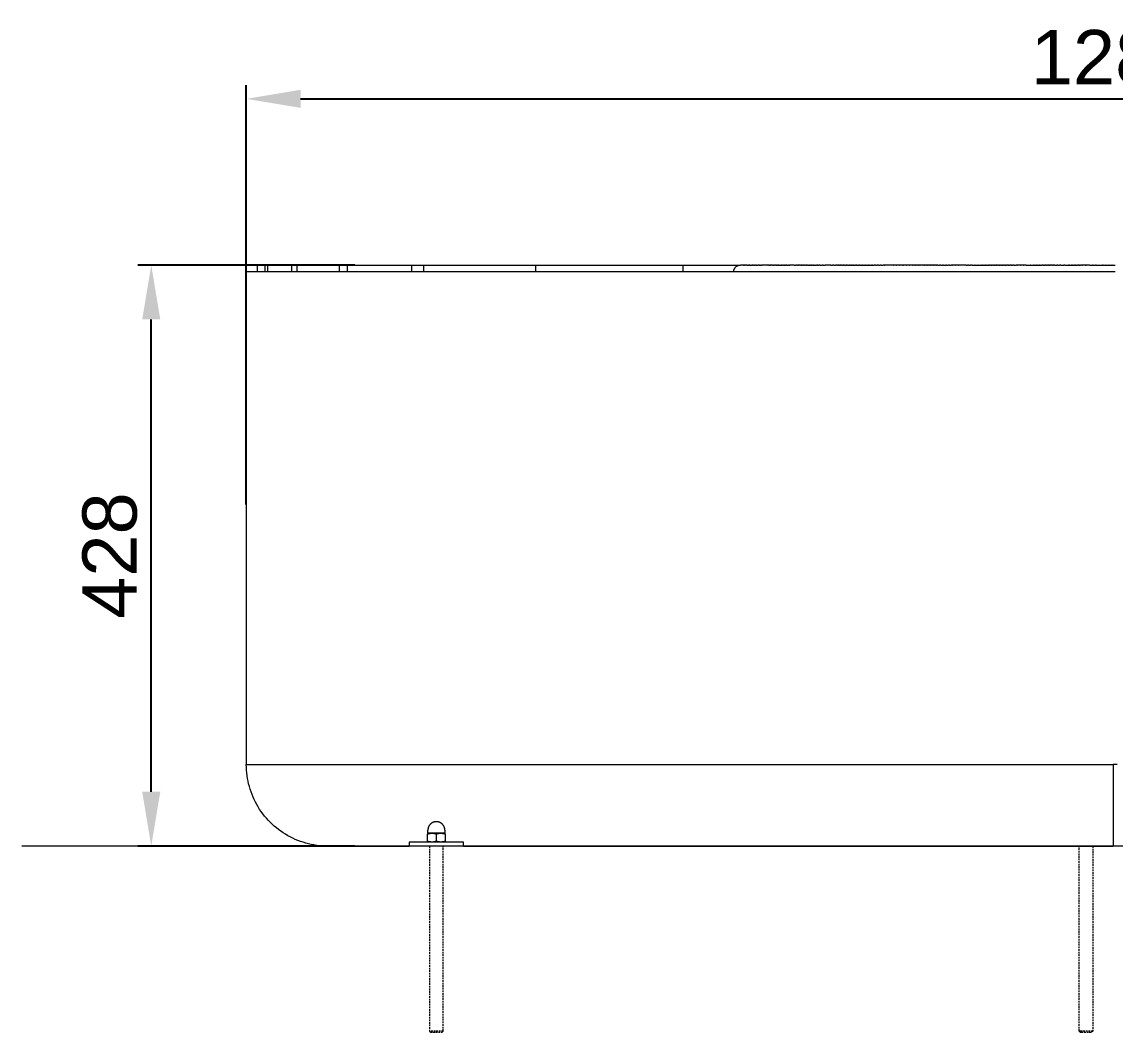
# Model space of a CAD drawing. Header units: millimetres. Extents: x 197 to 5040, y -433 to 2409.
# Drawn here: x 197 to 1003, y 1665 to 2409 of the extents above; entities that cross this region are included whole.
import ezdxf

# ---------------------------------------------------------------- set-up
doc = ezdxf.new("R2010")
doc.units = ezdxf.units.MM
doc.linetypes.add('HIDDEN', pattern=[1.905, 1.27, -0.635])
for name, color, linetype, lineweight in [('ZANO_R', 7, 'Continuous', 0), ('ZANO_R_przerywana', 7, 'HIDDEN', 0), ('ZANO_W', 1, 'Continuous', 0)]:
    doc.layers.add(name, color=color, linetype=linetype, lineweight=lineweight)
doc.styles.get("Standard").update_dxf_attribs({"font": 'ARIALUNI.TTF'})
doc.dimstyles.new('pl i ang', dxfattribs={"dimtxt": 50, "dimasz": 50, "dimexe": 1.25, "dimexo": 0.625, "dimgap": 10, "dimtad": 1, "dimtoh": 1, "dimtxsty": 'Standard', "dimcen": 2.5, "dimclrd": 1, "dimclre": 1, "dimclrt": 1, "dimadec": 0, "dimazin": 0, "dimtfac": 1, "dimtmove": 0, "dimatfit": 3, "dimfxl": 1, "dimarcsym": 1})

# ---------------------------------------------------------------- blocks, each defined once
blk = doc.blocks.new('*D364')
at = {"layer": 'ZANO_W', "color": 1, "lineweight": -2}
for p, q in [((362.83, 2053.45), (362.83, 2362.36)), ((1642.83, 2053.45), (1642.83, 2362.36)), ((402.83, 2352.36), (1602.83, 2352.36))]:
    blk.add_line(p, q, dxfattribs=at)
at = {"layer": 'ZANO_W', "color": 1}
for points in [[(402.83, 2359.03), (402.83, 2345.69), (362.83, 2352.36)], [(1602.83, 2345.69), (1602.83, 2359.03), (1642.83, 2352.36)]]:
    blk.add_solid(points, dxfattribs=at)
at = {"layer": 'ZANO_W', "color": 1, "insert": (1002.83, 2382.8), "char_height": 40, "attachment_point": 5}
blk.add_mtext('1280', dxfattribs=at)
blk = doc.blocks.new('*D365')
at = {"layer": 'ZANO_W', "color": 1, "lineweight": -2}
for p, q in [((442.83, 2229.94), (282.8, 2229.94)), ((292.8, 1841.95), (292.8, 2189.94)), ((442.83, 1801.95), (282.8, 1801.95))]:
    blk.add_line(p, q, dxfattribs=at)
at = {"layer": 'ZANO_W', "color": 1}
for points in [[(299.47, 2189.94), (286.14, 2189.94), (292.8, 2229.94)], [(286.14, 1841.95), (299.47, 1841.95), (292.8, 1801.95)]]:
    blk.add_solid(points, dxfattribs=at)
at = {"layer": 'ZANO_W', "color": 1, "insert": (262.37, 2015.95), "char_height": 40, "attachment_point": 5, "rotation": 90}
blk.add_mtext('428', dxfattribs=at)

msp = doc.modelspace()

# ---------------------------------------------------------------- linework, layer by layer
at = {"layer": 'ZANO_R'}
for p, q in [((1002.83, 2224.95), (362.83, 2224.95)), ((362.83, 2224.95), (362.83, 1861.95)), ((370.86, 2229.94), (370.86, 2225.05)), ((370.86, 2229.94), (376.71, 2229.94)), ((375.73, 2229.94), (375.89, 2229.94)), ((376.71, 2229.94), (378.48, 2229.94)), ((376.71, 2224.95), (376.71, 2229.94)), ((378.48, 2229.94), (378.48, 2224.95)), ((378.48, 2229.94), (396.42, 2229.94)), ((396.42, 2229.94), (400.07, 2229.94)), ((396.42, 2224.95), (396.42, 2229.94)), ((400.07, 2229.94), (400.07, 2225.01)), ((400.07, 2229.94), (431.41, 2229.94)), ((400.07, 2224.95), (400.07, 2225.01)), ((431.41, 2229.94), (437.24, 2229.94)), ((431.41, 2224.95), (431.41, 2229.94)), ((437.24, 2229.94), (484.78, 2229.94)), ((437.24, 2229.94), (437.24, 2225.03)), ((437.24, 2224.95), (437.24, 2225.03)), ((484.78, 2229.94), (493.37, 2229.94)), ((484.78, 2224.95), (484.78, 2229.94)), ((493.37, 2229.94), (493.37, 2225.03)), ((493.37, 2229.94), (494.36, 2229.94)), ((493.37, 2229.94), (493.37, 2225.03)), ((493.38, 2225.04), (493.37, 2224.95)), ((494.36, 2229.94), (502.35, 2229.94)), ((502.35, 2229.94), (503.16, 2229.94)), ((503.16, 2229.94), (563.16, 2229.94)), ((563.16, 2229.94), (575.9, 2229.94)), ((563.16, 2225.02), (563.16, 2225.05)), ((575.9, 2229.94), (575.9, 2225.01)), ((575.9, 2229.94), (684.54, 2229.94)), ((575.9, 2224.95), (575.91, 2225.01)), ((575.91, 2225.01), (575.91, 2225.07)), ((684.54, 2229.94), (726.75, 2229.94)), ((684.54, 2224.95), (684.54, 2229.94)), ((721.86, 2224.95), (721.87, 2225.12)), ((721.87, 2225.3), (721.89, 2225.47)), ((721.87, 2225.12), (721.87, 2225.3)), ((721.89, 2225.47), (721.91, 2225.64)), ((721.91, 2225.64), (721.94, 2225.82)), ((721.94, 2225.82), (721.97, 2225.99)), ((721.97, 2225.99), (722.01, 2226.16)), ((722.01, 2226.16), (722.06, 2226.33)), ((722.06, 2226.33), (722.11, 2226.49)), ((722.11, 2226.49), (722.16, 2226.66)), ((722.16, 2226.66), (722.23, 2226.82)), ((722.23, 2226.82), (722.3, 2226.98)), ((722.3, 2226.98), (722.37, 2227.14)), ((722.37, 2227.14), (722.45, 2227.29)), ((722.45, 2227.29), (722.53, 2227.45)), ((722.53, 2227.45), (722.62, 2227.6)), ((722.62, 2227.6), (722.72, 2227.74)), ((722.72, 2227.74), (722.82, 2227.88)), ((722.82, 2227.88), (722.92, 2228.02)), ((722.92, 2228.02), (723.03, 2228.16)), ((723.03, 2228.16), (723.15, 2228.29)), ((723.15, 2228.29), (723.27, 2228.42)), ((723.27, 2228.42), (723.39, 2228.54)), ((723.39, 2228.54), (723.52, 2228.66)), ((723.52, 2228.66), (723.65, 2228.78)), ((723.65, 2228.78), (723.78, 2228.89)), ((723.78, 2228.89), (723.92, 2228.99)), ((723.92, 2228.99), (724.07, 2229.09)), ((724.07, 2229.09), (724.21, 2229.19)), ((724.21, 2229.19), (724.36, 2229.27)), ((724.36, 2229.27), (724.52, 2229.36)), ((724.52, 2229.36), (724.67, 2229.44)), ((724.67, 2229.44), (724.83, 2229.51)), ((724.83, 2229.51), (724.99, 2229.58)), ((724.99, 2229.58), (725.15, 2229.64)), ((725.15, 2229.64), (725.32, 2229.7)), ((725.32, 2229.7), (725.48, 2229.75)), ((725.48, 2229.75), (725.65, 2229.8)), ((725.65, 2229.8), (725.82, 2229.83)), ((725.82, 2229.83), (725.99, 2229.87)), ((725.99, 2229.87), (726.17, 2229.9)), ((726.17, 2229.9), (726.34, 2229.92)), ((726.34, 2229.92), (726.51, 2229.93)), ((726.51, 2229.93), (726.69, 2229.94)), ((726.69, 2229.94), (726.86, 2229.94)), ((727.86, 2229.94), (726.86, 2229.94)), ((727.86, 2229.94), (727.92, 2229.94)), ((728.85, 2229.94), (727.92, 2229.94)), ((728.85, 2229.94), (728.99, 2229.94)), ((729.85, 2229.94), (728.99, 2229.94)), ((729.85, 2229.94), (730.05, 2229.94)), ((730.84, 2229.94), (730.05, 2229.94)), ((730.84, 2229.94), (731.11, 2229.94)), ((731.84, 2229.94), (731.11, 2229.94)), ((731.84, 2229.94), (732.44, 2229.94)), ((732.84, 2229.94), (732.44, 2229.94)), ((732.84, 2229.94), (733.24, 2229.94)), ((733.84, 2229.94), (733.24, 2229.94)), ((733.84, 2229.94), (734.43, 2229.94)), ((734.84, 2229.94), (734.43, 2229.94)), ((734.84, 2229.94), (735.37, 2229.94)), ((735.85, 2229.94), (735.37, 2229.94)), ((735.85, 2229.94), (736.44, 2229.94)), ((736.85, 2229.94), (736.44, 2229.94)), ((736.85, 2229.94), (737.5, 2229.94)), ((737.86, 2229.94), (737.5, 2229.94)), ((737.86, 2229.94), (738.57, 2229.94)), ((738.86, 2229.94), (738.57, 2229.94)), ((738.86, 2229.94), (739.64, 2229.94)), ((740.42, 2229.94), (739.64, 2229.94)), ((740.42, 2229.94), (740.71, 2229.94)), ((740.88, 2229.94), (740.71, 2229.94)), ((740.88, 2229.94), (741.78, 2229.94)), ((742.42, 2229.94), (741.78, 2229.94)), ((742.42, 2229.94), (742.85, 2229.94)), ((744.92, 2229.94), (742.85, 2229.94)), ((744.92, 2229.94), (744.99, 2229.94)), ((745.93, 2229.94), (744.99, 2229.94)), ((745.93, 2229.94), (746.06, 2229.94)), ((746.94, 2229.94), (746.06, 2229.94)), ((746.94, 2229.94), (747.13, 2229.94)), ((747.96, 2229.94), (747.13, 2229.94)), ((747.96, 2229.94), (748.47, 2229.94)), ((748.97, 2229.94), (748.47, 2229.94)), ((748.97, 2229.94), (749.27, 2229.94)), ((749.99, 2229.94), (749.27, 2229.94)), ((749.99, 2229.94), (750.49, 2229.94)), ((751.01, 2229.94), (750.49, 2229.94)), ((751.01, 2229.94), (751.42, 2229.94)), ((752.02, 2229.94), (751.42, 2229.94)), ((752.02, 2229.94), (752.52, 2229.94)), ((753.04, 2229.94), (752.52, 2229.94)), ((753.04, 2229.94), (753.57, 2229.94)), ((754.06, 2229.94), (753.57, 2229.94)), ((754.06, 2229.94), (754.65, 2229.94)), ((755.08, 2229.94), (754.65, 2229.94)), ((755.08, 2229.94), (755.72, 2229.94)), ((756.11, 2229.94), (755.72, 2229.94)), ((756.11, 2229.94), (756.8, 2229.94)), ((757.13, 2229.94), (756.8, 2229.94)), ((757.13, 2229.94), (757.88, 2229.94)), ((758.64, 2229.94), (757.88, 2229.94)), ((758.64, 2229.94), (758.95, 2229.94)), ((759.18, 2229.94), (758.95, 2229.94)), ((759.18, 2229.94), (760.03, 2229.94)), ((760.69, 2229.94), (760.03, 2229.94)), ((760.69, 2229.94), (761.11, 2229.94)), ((761.23, 2229.94), (761.11, 2229.94)), ((761.23, 2229.94), (762.19, 2229.94)), ((762.74, 2229.94), (762.19, 2229.94)), ((762.74, 2229.94), (763.27, 2229.94)), ((764.32, 2229.94), (763.27, 2229.94)), ((764.32, 2229.94), (764.35, 2229.94)), ((765.35, 2229.94), (764.35, 2229.94)), ((765.35, 2229.94), (765.43, 2229.94)), ((766.38, 2229.94), (765.43, 2229.94)), ((766.38, 2229.94), (767.59, 2229.94)), ((768.45, 2229.94), (767.59, 2229.94)), ((768.45, 2229.94), (768.92, 2229.94)), ((769.48, 2229.94), (768.92, 2229.94)), ((769.48, 2229.94), (769.75, 2229.94)), ((770.51, 2229.94), (769.75, 2229.94)), ((770.51, 2229.94), (770.99, 2229.94)), ((771.55, 2229.94), (770.99, 2229.94)), ((771.55, 2229.94), (771.91, 2229.94)), ((772.59, 2229.94), (771.91, 2229.94)), ((772.59, 2229.94), (773.06, 2229.94)), ((773.62, 2229.94), (773.06, 2229.94)), ((773.62, 2229.94), (774.08, 2229.94)), ((774.66, 2229.94), (774.08, 2229.94)), ((774.66, 2229.94), (775.16, 2229.94)), ((775.7, 2229.94), (775.16, 2229.94)), ((775.7, 2229.94), (776.25, 2229.94)), ((776.74, 2229.94), (776.25, 2229.94)), ((776.74, 2229.94), (777.33, 2229.94)), ((777.78, 2229.94), (777.33, 2229.94)), ((777.78, 2229.94), (778.42, 2229.94)), ((778.82, 2229.94), (778.42, 2229.94)), ((778.82, 2229.94), (779.5, 2229.94)), ((779.87, 2229.94), (779.5, 2229.94)), ((779.87, 2229.94), (780.59, 2229.94)), ((780.91, 2229.94), (780.59, 2229.94)), ((780.91, 2229.94), (781.67, 2229.94)), ((781.95, 2229.94), (781.67, 2229.94)), ((781.95, 2229.94), (782.76, 2229.94)), ((783.5, 2229.94), (782.76, 2229.94)), ((783.5, 2229.94), (783.84, 2229.94)), ((784.05, 2229.94), (783.84, 2229.94)), ((784.05, 2229.94), (784.93, 2229.94)), ((785.6, 2229.94), (784.93, 2229.94)), ((785.6, 2229.94), (786.02, 2229.94)), ((786.14, 2229.94), (786.02, 2229.94)), ((786.14, 2229.94), (787.1, 2229.94)), ((787.7, 2229.94), (787.1, 2229.94)), ((787.7, 2229.94), (788.19, 2229.94)), ((788.24, 2229.94), (788.19, 2229.94)), ((788.24, 2229.94), (789.28, 2229.94)), ((790.34, 2229.94), (789.28, 2229.94)), ((790.34, 2229.94), (790.37, 2229.94)), ((791.39, 2229.94), (790.37, 2229.94)), ((791.39, 2229.94), (791.46, 2229.94)), ((792.44, 2229.94), (791.46, 2229.94)), ((792.44, 2229.94), (792.54, 2229.94)), ((793.49, 2229.94), (792.54, 2229.94)), ((793.49, 2229.94), (794.72, 2229.94)), ((795.6, 2229.94), (794.72, 2229.94)), ((795.6, 2229.94), (796.9, 2229.94)), ((797.71, 2229.94), (796.9, 2229.94)), ((797.71, 2229.94), (798.28, 2229.94)), ((798.77, 2229.94), (798.28, 2229.94)), ((798.77, 2229.94), (799.08, 2229.94)), ((799.83, 2229.94), (799.08, 2229.94)), ((799.83, 2229.94), (800.4, 2229.94)), ((800.89, 2229.94), (800.4, 2229.94)), ((800.89, 2229.94), (801.26, 2229.94)), ((801.95, 2229.94), (801.26, 2229.94)), ((801.95, 2229.94), (802.53, 2229.94)), ((803.01, 2229.94), (802.53, 2229.94)), ((803.01, 2229.94), (803.44, 2229.94)), ((804.07, 2229.94), (803.44, 2229.94)), ((804.07, 2229.94), (804.67, 2229.94)), ((805.13, 2229.94), (804.67, 2229.94)), ((805.13, 2229.94), (805.62, 2229.94)), ((806.19, 2229.94), (805.62, 2229.94)), ((806.19, 2229.94), (806.81, 2229.94)), ((807.25, 2229.94), (806.81, 2229.94)), ((807.25, 2229.94), (807.81, 2229.94)), ((808.32, 2229.94), (807.81, 2229.94)), ((808.32, 2229.94), (808.95, 2229.94)), ((809.38, 2229.94), (808.95, 2229.94)), ((809.38, 2229.94), (809.99, 2229.94)), ((810.45, 2229.94), (809.99, 2229.94)), ((810.45, 2229.94), (811.1, 2229.94)), ((811.51, 2229.94), (811.1, 2229.94)), ((811.51, 2229.94), (812.18, 2229.94)), ((812.58, 2229.94), (812.18, 2229.94)), ((812.58, 2229.94), (813.27, 2229.94)), ((813.64, 2229.94), (813.27, 2229.94)), ((813.64, 2229.94), (814.36, 2229.94)), ((814.71, 2229.94), (814.36, 2229.94)), ((814.71, 2229.94), (815.45, 2229.94)), ((815.78, 2229.94), (815.45, 2229.94)), ((815.78, 2229.94), (816.55, 2229.94)), ((816.85, 2229.94), (816.55, 2229.94)), ((816.85, 2229.94), (817.64, 2229.94)), ((817.92, 2229.94), (817.64, 2229.94)), ((817.92, 2229.94), (818.73, 2229.94)), ((818.99, 2229.94), (818.73, 2229.94)), ((818.99, 2229.94), (819.83, 2229.94)), ((820.06, 2229.94), (819.83, 2229.94)), ((820.06, 2229.94), (820.92, 2229.94)), ((821.13, 2229.94), (820.92, 2229.94)), ((821.13, 2229.94), (822.01, 2229.94)), ((822.2, 2229.94), (822.01, 2229.94)), ((822.2, 2229.94), (823.11, 2229.94)), ((823.28, 2229.94), (823.11, 2229.94)), ((823.28, 2229.94), (824.2, 2229.94)), ((824.35, 2229.94), (824.2, 2229.94)), ((824.35, 2229.94), (825.29, 2229.94)), ((826.22, 2229.94), (825.29, 2229.94)), ((826.22, 2229.94), (826.39, 2229.94)), ((826.5, 2229.94), (826.39, 2229.94)), ((826.5, 2229.94), (827.48, 2229.94)), ((828.4, 2229.94), (827.48, 2229.94)), ((828.4, 2229.94), (828.57, 2229.94)), ((828.65, 2229.94), (828.57, 2229.94)), ((828.65, 2229.94), (829.67, 2229.94)), ((830.57, 2229.94), (829.67, 2229.94)), ((830.57, 2229.94), (830.76, 2229.94)), ((830.8, 2229.94), (830.76, 2229.94)), ((830.8, 2229.94), (831.86, 2229.94)), ((832.76, 2229.94), (831.86, 2229.94)), ((832.76, 2229.94), (832.95, 2229.94)), ((836.2, 2229.94), (832.95, 2229.94)), ((836.2, 2229.94), (836.23, 2229.94)), ((837.28, 2229.94), (836.23, 2229.94)), ((837.28, 2229.94), (837.33, 2229.94)), ((838.36, 2229.94), (837.33, 2229.94)), ((838.36, 2229.94), (838.42, 2229.94)), ((839.44, 2229.94), (838.42, 2229.94)), ((839.44, 2229.94), (839.52, 2229.94)), ((840.52, 2229.94), (839.52, 2229.94)), ((840.52, 2229.94), (840.61, 2229.94)), ((841.61, 2229.94), (840.61, 2229.94)), ((841.61, 2229.94), (841.7, 2229.94)), ((842.69, 2229.94), (841.7, 2229.94)), ((842.69, 2229.94), (842.8, 2229.94)), ((843.77, 2229.94), (842.8, 2229.94)), ((843.77, 2229.94), (843.89, 2229.94)), ((844.86, 2229.94), (843.89, 2229.94)), ((844.86, 2229.94), (844.99, 2229.94)), ((845.94, 2229.94), (844.99, 2229.94)), ((845.94, 2229.94), (846.08, 2229.94)), ((847.03, 2229.94), (846.08, 2229.94)), ((847.03, 2229.94), (847.18, 2229.94)), ((848.11, 2229.94), (847.18, 2229.94)), ((848.11, 2229.94), (848.27, 2229.94)), ((849.2, 2229.94), (848.27, 2229.94)), ((849.2, 2229.94), (849.36, 2229.94)), ((850.32, 2229.94), (849.36, 2229.94)), ((850.32, 2229.94), (850.46, 2229.94)), ((851.38, 2229.94), (850.46, 2229.94)), ((851.38, 2229.94), (851.55, 2229.94)), ((852.53, 2229.94), (851.55, 2229.94)), ((852.53, 2229.94), (852.65, 2229.94)), ((853.55, 2229.94), (852.65, 2229.94)), ((853.55, 2229.94), (853.74, 2229.94)), ((854.64, 2229.94), (853.74, 2229.94)), ((854.64, 2229.94), (854.83, 2229.94)), ((855.73, 2229.94), (854.83, 2229.94)), ((855.73, 2229.94), (855.93, 2229.94)), ((856.82, 2229.94), (855.93, 2229.94)), ((856.82, 2229.94), (857.02, 2229.94)), ((857.91, 2229.94), (857.02, 2229.94)), ((857.91, 2229.94), (858.12, 2229.94)), ((859, 2229.94), (858.12, 2229.94)), ((859, 2229.94), (859.21, 2229.94)), ((860.09, 2229.94), (859.21, 2229.94)), ((860.09, 2229.94), (860.3, 2229.94)), ((861.19, 2229.94), (860.3, 2229.94)), ((861.19, 2229.94), (861.4, 2229.94)), ((862.28, 2229.94), (861.4, 2229.94)), ((862.28, 2229.94), (862.49, 2229.94)), ((863.37, 2229.94), (862.49, 2229.94)), ((863.37, 2229.94), (863.62, 2229.94)), ((864.46, 2229.94), (863.62, 2229.94)), ((864.46, 2229.94), (864.68, 2229.94)), ((865.56, 2229.94), (864.68, 2229.94)), ((865.56, 2229.94), (865.85, 2229.94)), ((866.65, 2229.94), (865.85, 2229.94)), ((866.65, 2229.94), (866.86, 2229.94)), ((867.75, 2229.94), (866.86, 2229.94)), ((867.75, 2229.94), (868.08, 2229.94)), ((868.84, 2229.94), (868.08, 2229.94)), ((868.84, 2229.94), (869.05, 2229.94)), ((869.94, 2229.94), (869.05, 2229.94)), ((869.94, 2229.94), (870.31, 2229.94)), ((871.03, 2229.94), (870.31, 2229.94)), ((871.03, 2229.94), (871.23, 2229.94)), ((872.13, 2229.94), (871.23, 2229.94)), ((872.13, 2229.94), (873.41, 2229.94)), ((874.32, 2229.94), (873.41, 2229.94)), ((874.32, 2229.94), (875.6, 2229.94)), ((876.52, 2229.94), (875.6, 2229.94)), ((876.52, 2229.94), (877.78, 2229.94)), ((878.71, 2229.94), (877.78, 2229.94)), ((878.71, 2229.94), (879.96, 2229.94)), ((880.91, 2229.94), (879.96, 2229.94)), ((880.91, 2229.94), (882.14, 2229.94)), ((883.11, 2229.94), (882.14, 2229.94)), ((883.11, 2229.94), (883.23, 2229.94)), ((884.21, 2229.94), (883.23, 2229.94)), ((884.21, 2229.94), (884.32, 2229.94)), ((885.31, 2229.94), (884.32, 2229.94)), ((885.31, 2229.94), (885.41, 2229.94)), ((886.41, 2229.94), (885.41, 2229.94)), ((886.41, 2229.94), (886.5, 2229.94)), ((887.51, 2229.94), (886.5, 2229.94)), ((887.51, 2229.94), (887.59, 2229.94)), ((888.62, 2229.94), (887.59, 2229.94)), ((888.62, 2229.94), (888.68, 2229.94)), ((889.72, 2229.94), (888.68, 2229.94)), ((889.72, 2229.94), (889.77, 2229.94)), ((890.82, 2229.94), (889.77, 2229.94)), ((890.82, 2229.94), (890.86, 2229.94)), ((891.92, 2229.94), (890.86, 2229.94)), ((891.92, 2229.94), (891.95, 2229.94)), ((893.03, 2229.94), (891.95, 2229.94)), ((893.03, 2229.94), (894.13, 2229.94)), ((895.03, 2229.94), (894.13, 2229.94)), ((895.03, 2229.94), (896.34, 2229.94)), ((897.29, 2229.94), (896.34, 2229.94)), ((897.29, 2229.94), (897.38, 2229.94)), ((897.44, 2229.94), (897.38, 2229.94)), ((897.44, 2229.94), (898.47, 2229.94)), ((898.55, 2229.94), (898.47, 2229.94)), ((898.55, 2229.94), (899.56, 2229.94)), ((899.65, 2229.94), (899.56, 2229.94)), ((899.65, 2229.94), (900.64, 2229.94)), ((900.75, 2229.94), (900.64, 2229.94)), ((900.75, 2229.94), (901.73, 2229.94)), ((901.86, 2229.94), (901.73, 2229.94)), ((901.86, 2229.94), (902.81, 2229.94)), ((902.97, 2229.94), (902.81, 2229.94)), ((902.97, 2229.94), (903.9, 2229.94)), ((904.08, 2229.94), (903.9, 2229.94)), ((904.08, 2229.94), (904.98, 2229.94)), ((905.18, 2229.94), (904.98, 2229.94)), ((905.18, 2229.94), (906.07, 2229.94)), ((906.35, 2229.94), (906.07, 2229.94)), ((906.35, 2229.94), (907.15, 2229.94)), ((907.39, 2229.94), (907.15, 2229.94)), ((907.39, 2229.94), (908.24, 2229.94)), ((908.62, 2229.94), (908.24, 2229.94)), ((908.62, 2229.94), (909.32, 2229.94)), ((909.6, 2229.94), (909.32, 2229.94)), ((909.6, 2229.94), (910.4, 2229.94)), ((910.9, 2229.94), (910.4, 2229.94)), ((910.9, 2229.94), (911.49, 2229.94)), ((911.82, 2229.94), (911.49, 2229.94)), ((911.82, 2229.94), (912.57, 2229.94)), ((913.17, 2229.94), (912.57, 2229.94)), ((913.17, 2229.94), (913.65, 2229.94)), ((914.03, 2229.94), (913.65, 2229.94)), ((914.03, 2229.94), (914.73, 2229.94)), ((915.45, 2229.94), (914.73, 2229.94)), ((915.45, 2229.94), (915.81, 2229.94)), ((916.25, 2229.94), (915.81, 2229.94)), ((916.25, 2229.94), (916.9, 2229.94)), ((917.36, 2229.94), (916.9, 2229.94)), ((917.36, 2229.94), (917.98, 2229.94)), ((918.46, 2229.94), (917.98, 2229.94)), ((918.46, 2229.94), (919.06, 2229.94)), ((919.57, 2229.94), (919.06, 2229.94)), ((919.57, 2229.94), (920.14, 2229.94)), ((920.68, 2229.94), (920.14, 2229.94)), ((920.68, 2229.94), (921.22, 2229.94)), ((921.79, 2229.94), (921.22, 2229.94)), ((921.79, 2229.94), (922.29, 2229.94)), ((922.9, 2229.94), (922.29, 2229.94)), ((922.9, 2229.94), (923.37, 2229.94)), ((924.01, 2229.94), (923.37, 2229.94)), ((924.01, 2229.94), (924.57, 2229.94)), ((925.12, 2229.94), (924.57, 2229.94)), ((925.12, 2229.94), (925.53, 2229.94)), ((926.23, 2229.94), (925.53, 2229.94)), ((926.23, 2229.94), (926.85, 2229.94)), ((927.34, 2229.94), (926.85, 2229.94)), ((927.34, 2229.94), (927.68, 2229.94)), ((928.45, 2229.94), (927.68, 2229.94)), ((928.45, 2229.94), (929.84, 2229.94)), ((930.67, 2229.94), (929.84, 2229.94)), ((930.67, 2229.94), (930.91, 2229.94)), ((931.78, 2229.94), (930.91, 2229.94)), ((931.78, 2229.94), (931.99, 2229.94)), ((932.89, 2229.94), (931.99, 2229.94)), ((932.89, 2229.94), (933.06, 2229.94)), ((934, 2229.94), (933.06, 2229.94)), ((934, 2229.94), (934.14, 2229.94)), ((935.11, 2229.94), (934.14, 2229.94)), ((935.11, 2229.94), (935.21, 2229.94)), ((936.22, 2229.94), (935.21, 2229.94)), ((936.22, 2229.94), (936.29, 2229.94)), ((937.33, 2229.94), (936.29, 2229.94)), ((937.33, 2229.94), (940.59, 2229.94)), ((940.66, 2229.94), (940.59, 2229.94)), ((940.66, 2229.94), (941.65, 2229.94)), ((941.77, 2229.94), (941.65, 2229.94)), ((941.77, 2229.94), (942.72, 2229.94)), ((942.89, 2229.94), (942.72, 2229.94)), ((942.89, 2229.94), (943.79, 2229.94)), ((944, 2229.94), (943.79, 2229.94)), ((944, 2229.94), (944.86, 2229.94)), ((945.18, 2229.94), (944.86, 2229.94)), ((945.18, 2229.94), (945.93, 2229.94)), ((946.22, 2229.94), (945.93, 2229.94)), ((946.22, 2229.94), (947, 2229.94)), ((947.48, 2229.94), (947, 2229.94)), ((947.48, 2229.94), (948.07, 2229.94)), ((948.44, 2229.94), (948.07, 2229.94)), ((948.44, 2229.94), (949.13, 2229.94)), ((949.78, 2229.94), (949.13, 2229.94)), ((949.78, 2229.94), (950.2, 2229.94)), ((950.66, 2229.94), (950.2, 2229.94)), ((950.66, 2229.94), (951.27, 2229.94)), ((951.78, 2229.94), (951.27, 2229.94)), ((951.78, 2229.94), (952.34, 2229.94)), ((952.89, 2229.94), (952.34, 2229.94)), ((952.89, 2229.94), (953.4, 2229.94)), ((954, 2229.94), (953.4, 2229.94)), ((954, 2229.94), (954.47, 2229.94)), ((955.11, 2229.94), (954.47, 2229.94)), ((955.11, 2229.94), (955.53, 2229.94)), ((956.22, 2229.94), (955.53, 2229.94)), ((956.22, 2229.94), (956.68, 2229.94)), ((957.33, 2229.94), (956.68, 2229.94)), ((957.33, 2229.94), (957.66, 2229.94)), ((958.44, 2229.94), (957.66, 2229.94)), ((958.44, 2229.94), (959.79, 2229.94)), ((960.67, 2229.94), (959.79, 2229.94)), ((960.67, 2229.94), (961.91, 2229.94)), ((962.89, 2229.94), (961.91, 2229.94)), ((962.89, 2229.94), (965.11, 2229.94)), ((965.89, 2229.94), (965.11, 2229.94)), ((965.89, 2229.94), (968.27, 2229.94)), ((968.45, 2229.94), (968.27, 2229.94)), ((968.45, 2229.94), (969.32, 2229.94)), ((969.56, 2229.94), (969.32, 2229.94)), ((969.56, 2229.94), (970.5, 2229.94)), ((970.67, 2229.94), (970.5, 2229.94)), ((970.67, 2229.94), (971.44, 2229.94)), ((971.78, 2229.94), (971.44, 2229.94)), ((971.78, 2229.94), (972.49, 2229.94)), ((972.89, 2229.94), (972.49, 2229.94)), ((972.89, 2229.94), (973.55, 2229.94)), ((974, 2229.94), (973.55, 2229.94)), ((974, 2229.94), (974.6, 2229.94)), ((975.12, 2229.94), (974.6, 2229.94)), ((975.12, 2229.94), (975.66, 2229.94)), ((976.22, 2229.94), (975.66, 2229.94)), ((976.22, 2229.94), (976.71, 2229.94)), ((977.42, 2229.94), (976.71, 2229.94)), ((977.42, 2229.94), (977.76, 2229.94)), ((978.44, 2229.94), (977.76, 2229.94)), ((978.44, 2229.94), (978.81, 2229.94)), ((979.73, 2229.94), (978.81, 2229.94)), ((979.73, 2229.94), (979.87, 2229.94)), ((980.66, 2229.94), (979.87, 2229.94)), ((980.66, 2229.94), (980.92, 2229.94)), ((981.77, 2229.94), (980.92, 2229.94)), ((981.77, 2229.94), (982.04, 2229.94)), ((982.88, 2229.94), (982.04, 2229.94)), ((982.88, 2229.94), (983.02, 2229.94)), ((983.99, 2229.94), (983.02, 2229.94)), ((983.99, 2229.94), (986.21, 2229.94)), ((986.66, 2229.94), (986.21, 2229.94)), ((986.66, 2229.94), (988.43, 2229.94)), ((988.97, 2229.94), (988.43, 2229.94)), ((988.97, 2229.94), (993.59, 2229.94)), ((993.97, 2229.94), (993.59, 2229.94)), ((993.97, 2229.94), (995.9, 2229.94)), ((996.19, 2229.94), (995.9, 2229.94)), ((996.19, 2229.94), (998.21, 2229.94)), ((998.4, 2229.94), (998.21, 2229.94)), ((998.4, 2229.94), (1000.52, 2229.94)), ((1000.62, 2229.94), (1000.52, 2229.94)), ((1000.62, 2229.94), (1002.83, 2229.94)), ((362.83, 1861.95), (1001.33, 1861.95)), ((362.83, 1861.95), (362.83, 1861.95)), ((362.87, 1859.9), (362.83, 1861.95)), ((1004.33, 1861.95), (1001.33, 1861.95)), ((1001.33, 1861.86), (1001.33, 1861.95)), ((1001.33, 1861.86), (1001.33, 1801.86)), ((362.97, 1857.85), (362.87, 1859.9)), ((363.15, 1855.81), (362.97, 1857.85)), ((363.39, 1853.78), (363.15, 1855.81)), ((363.71, 1851.75), (363.39, 1853.78)), ((364.09, 1849.74), (363.71, 1851.75)), ((364.54, 1847.74), (364.09, 1849.74)), ((365.06, 1845.76), (364.54, 1847.74)), ((365.64, 1843.8), (365.06, 1845.76)), ((366.3, 1841.85), (365.64, 1843.8)), ((367.02, 1839.94), (366.3, 1841.85)), ((367.8, 1838.04), (367.02, 1839.94)), ((368.65, 1836.18), (367.8, 1838.04)), ((369.56, 1834.34), (368.65, 1836.18)), ((370.53, 1832.54), (369.56, 1834.34)), ((371.57, 1830.77), (370.53, 1832.54)), ((372.66, 1829.04), (371.57, 1830.77)), ((373.81, 1827.35), (372.66, 1829.04)), ((375.02, 1825.69), (373.81, 1827.35)), ((376.29, 1824.08), (375.02, 1825.69)), ((377.61, 1822.52), (376.29, 1824.08)), ((378.98, 1820.99), (377.61, 1822.52)), ((380.41, 1819.52), (378.98, 1820.99)), ((381.88, 1818.1), (380.41, 1819.52)), ((383.4, 1816.72), (381.88, 1818.1)), ((384.97, 1815.41), (383.4, 1816.72)), ((386.58, 1814.14), (384.97, 1815.41)), ((388.23, 1812.93), (386.58, 1814.14)), ((389.93, 1811.78), (388.23, 1812.93)), ((496.59, 1813.91), (496.58, 1813.7)), ((496.58, 1811.57), (496.58, 1813.7)), ((496.6, 1814.12), (496.59, 1813.91)), ((496.62, 1814.34), (496.6, 1814.12)), ((496.64, 1814.55), (496.62, 1814.34)), ((496.67, 1814.76), (496.64, 1814.55)), ((496.71, 1814.97), (496.67, 1814.76)), ((496.76, 1815.18), (496.71, 1814.97)), ((496.81, 1815.38), (496.76, 1815.18)), ((496.88, 1815.59), (496.81, 1815.38)), ((496.94, 1815.79), (496.88, 1815.59)), ((497.02, 1815.99), (496.94, 1815.79)), ((497.1, 1816.19), (497.02, 1815.99)), ((497.19, 1816.38), (497.1, 1816.19)), ((497.28, 1816.57), (497.19, 1816.38)), ((497.38, 1816.76), (497.28, 1816.57)), ((497.49, 1816.95), (497.38, 1816.76)), ((497.61, 1817.13), (497.49, 1816.95)), ((497.73, 1817.3), (497.61, 1817.13)), ((497.85, 1817.47), (497.73, 1817.3)), ((497.98, 1817.64), (497.85, 1817.47)), ((498.12, 1817.81), (497.98, 1817.64)), ((498.27, 1817.96), (498.12, 1817.81)), ((498.41, 1818.12), (498.27, 1817.96)), ((498.57, 1818.27), (498.41, 1818.12)), ((498.73, 1818.41), (498.57, 1818.27)), ((498.89, 1818.55), (498.73, 1818.41)), ((499.06, 1818.68), (498.89, 1818.55)), ((499.23, 1818.8), (499.06, 1818.68)), ((499.41, 1818.92), (499.23, 1818.8)), ((499.59, 1819.04), (499.41, 1818.92)), ((499.77, 1819.15), (499.59, 1819.04)), ((499.96, 1819.25), (499.77, 1819.15)), ((500.15, 1819.34), (499.96, 1819.25)), ((500.34, 1819.43), (500.15, 1819.34)), ((500.54, 1819.51), (500.34, 1819.43)), ((500.74, 1819.59), (500.54, 1819.51)), ((500.94, 1819.65), (500.74, 1819.59)), ((501.15, 1819.72), (500.94, 1819.65)), ((501.35, 1819.77), (501.15, 1819.72)), ((501.56, 1819.82), (501.35, 1819.77)), ((501.77, 1819.86), (501.56, 1819.82)), ((501.98, 1819.89), (501.77, 1819.86)), ((502.19, 1819.91), (501.98, 1819.89)), ((502.41, 1819.93), (502.19, 1819.91)), ((502.62, 1819.94), (502.41, 1819.93)), ((502.83, 1819.95), (502.62, 1819.94)), ((503.05, 1819.94), (502.83, 1819.95)), ((503.26, 1819.93), (503.05, 1819.94)), ((503.47, 1819.91), (503.26, 1819.93)), ((503.68, 1819.89), (503.47, 1819.91)), ((503.89, 1819.86), (503.68, 1819.89)), ((504.1, 1819.82), (503.89, 1819.86)), ((504.31, 1819.77), (504.1, 1819.82)), ((504.52, 1819.72), (504.31, 1819.77)), ((504.72, 1819.65), (504.52, 1819.72)), ((504.93, 1819.59), (504.72, 1819.65)), ((505.13, 1819.51), (504.93, 1819.59)), ((505.32, 1819.43), (505.13, 1819.51)), ((505.52, 1819.34), (505.32, 1819.43)), ((505.71, 1819.25), (505.52, 1819.34)), ((505.9, 1819.15), (505.71, 1819.25)), ((506.08, 1819.04), (505.9, 1819.15)), ((506.26, 1818.92), (506.08, 1819.04)), ((506.44, 1818.8), (506.26, 1818.92)), ((506.61, 1818.68), (506.44, 1818.8)), ((506.78, 1818.55), (506.61, 1818.68)), ((506.94, 1818.41), (506.78, 1818.55)), ((507.1, 1818.27), (506.94, 1818.41)), ((507.25, 1818.12), (507.1, 1818.27)), ((507.4, 1817.96), (507.25, 1818.12)), ((507.54, 1817.81), (507.4, 1817.96)), ((507.68, 1817.64), (507.54, 1817.81)), ((507.81, 1817.47), (507.68, 1817.64)), ((507.94, 1817.3), (507.81, 1817.47)), ((508.06, 1817.13), (507.94, 1817.3)), ((508.17, 1816.95), (508.06, 1817.13)), ((508.28, 1816.76), (508.17, 1816.95)), ((508.38, 1816.57), (508.28, 1816.76)), ((508.48, 1816.38), (508.38, 1816.57)), ((508.57, 1816.19), (508.48, 1816.38)), ((508.65, 1815.99), (508.57, 1816.19)), ((508.72, 1815.79), (508.65, 1815.99)), ((508.79, 1815.59), (508.72, 1815.79)), ((508.85, 1815.38), (508.79, 1815.59)), ((508.91, 1815.18), (508.85, 1815.38)), ((508.95, 1814.97), (508.91, 1815.18)), ((508.99, 1814.76), (508.95, 1814.97)), ((509.02, 1814.55), (508.99, 1814.76)), ((509.05, 1814.34), (509.02, 1814.55)), ((509.07, 1814.12), (509.05, 1814.34)), ((509.08, 1813.91), (509.07, 1814.12)), ((509.08, 1813.7), (509.08, 1813.91)), ((509.08, 1813.7), (509.08, 1811.57)), ((391.66, 1810.68), (389.93, 1811.78)), ((393.43, 1809.65), (391.66, 1810.68)), ((395.23, 1808.67), (393.43, 1809.65)), ((397.06, 1807.76), (395.23, 1808.67)), ((398.93, 1806.92), (397.06, 1807.76)), ((400.82, 1806.13), (398.93, 1806.92)), ((402.74, 1805.41), (400.82, 1806.13)), ((404.68, 1804.76), (402.74, 1805.41)), ((406.65, 1804.17), (404.68, 1804.76)), ((408.63, 1803.65), (406.65, 1804.17)), ((482.83, 1804.95), (482.83, 1801.95)), ((502.83, 1804.95), (482.83, 1804.95)), ((499.48, 1811.45), (496.33, 1811.45)), ((496.33, 1811.45), (496.33, 1810.87)), ((496.33, 1810.87), (496.65, 1810.97)), ((496.33, 1805.53), (496.33, 1810.87)), ((496.67, 1805.42), (496.33, 1805.53)), ((496.33, 1805.53), (496.33, 1804.95)), ((496.48, 1811.45), (496.48, 1811.45)), ((496.48, 1811.45), (496.49, 1811.45)), ((496.49, 1811.45), (496.49, 1811.45)), ((496.49, 1811.45), (496.49, 1811.45)), ((496.49, 1811.45), (496.5, 1811.45)), ((496.5, 1811.45), (496.51, 1811.46)), ((496.5, 1811.45), (496.5, 1811.45)), ((496.51, 1811.46), (496.51, 1811.46)), ((496.51, 1811.46), (496.51, 1811.46)), ((496.51, 1811.46), (496.52, 1811.46)), ((496.52, 1811.46), (496.53, 1811.47)), ((496.52, 1811.46), (496.52, 1811.46)), ((496.52, 1811.46), (496.52, 1811.46)), ((496.53, 1811.47), (496.53, 1811.47)), ((496.53, 1811.47), (496.53, 1811.47)), ((496.53, 1811.47), (496.54, 1811.47)), ((496.54, 1811.47), (496.54, 1811.48)), ((496.54, 1811.48), (496.54, 1811.48)), ((496.54, 1811.48), (496.55, 1811.48)), ((496.55, 1811.48), (496.55, 1811.49)), ((496.55, 1811.49), (496.55, 1811.49)), ((496.55, 1811.49), (496.56, 1811.49)), ((496.56, 1811.5), (496.57, 1811.51)), ((496.56, 1811.49), (496.56, 1811.5)), ((496.56, 1811.5), (496.56, 1811.5)), ((496.56, 1811.5), (496.56, 1811.5)), ((496.56, 1811.49), (496.56, 1811.49)), ((496.57, 1811.52), (496.58, 1811.53)), ((496.57, 1811.51), (496.57, 1811.52)), ((496.57, 1811.52), (496.57, 1811.52)), ((496.57, 1811.52), (496.57, 1811.52)), ((496.57, 1811.51), (496.57, 1811.51)), ((496.58, 1811.56), (496.58, 1811.57)), ((496.58, 1811.55), (496.58, 1811.56)), ((496.58, 1811.56), (496.58, 1811.56)), ((496.58, 1811.56), (496.58, 1811.56)), ((496.58, 1811.54), (496.58, 1811.55)), ((496.58, 1811.55), (496.58, 1811.55)), ((496.58, 1811.53), (496.58, 1811.54)), ((496.58, 1811.54), (496.58, 1811.54)), ((496.58, 1811.53), (496.58, 1811.53)), ((496.58, 1811.53), (496.58, 1811.53)), ((496.65, 1810.97), (496.96, 1811.07)), ((497.02, 1805.31), (496.67, 1805.42)), ((496.96, 1811.07), (497.29, 1811.15)), ((497.36, 1805.23), (497.02, 1805.31)), ((497.29, 1811.15), (497.61, 1811.23)), ((497.71, 1805.15), (497.36, 1805.23)), ((497.61, 1811.23), (497.93, 1811.29)), ((498.06, 1805.08), (497.71, 1805.15)), ((497.93, 1811.29), (498.26, 1811.34)), ((498.42, 1805.03), (498.06, 1805.08)), ((498.26, 1811.34), (498.59, 1811.39)), ((498.77, 1804.99), (498.42, 1805.03)), ((498.59, 1811.39), (498.92, 1811.42)), ((499.13, 1804.96), (498.77, 1804.99)), ((498.92, 1811.42), (499.25, 1811.44)), ((499.48, 1804.95), (499.13, 1804.96)), ((499.25, 1811.44), (499.58, 1811.45)), ((499.58, 1811.45), (499.91, 1811.44)), ((499.99, 1804.96), (499.66, 1804.95)), ((505.99, 1811.45), (499.67, 1811.45)), ((499.91, 1811.44), (500.25, 1811.42)), ((500.31, 1804.98), (499.99, 1804.96)), ((500.25, 1811.42), (500.58, 1811.39)), ((500.63, 1805.02), (500.31, 1804.98)), ((500.58, 1811.39), (500.9, 1811.34)), ((500.95, 1805.06), (500.63, 1805.02)), ((500.9, 1811.34), (501.23, 1811.29)), ((501.27, 1805.11), (500.95, 1805.06)), ((501.23, 1811.29), (501.56, 1811.23)), ((501.59, 1805.18), (501.27, 1805.11)), ((501.56, 1811.23), (501.88, 1811.15)), ((501.9, 1805.25), (501.59, 1805.18)), ((501.88, 1811.15), (502.2, 1811.07)), ((502.22, 1805.33), (501.9, 1805.25)), ((502.2, 1811.07), (502.52, 1810.97)), ((502.53, 1805.43), (502.22, 1805.33)), ((502.52, 1810.97), (502.83, 1810.87)), ((502.83, 1805.53), (502.53, 1805.43)), ((502.83, 1810.87), (503.15, 1810.97)), ((502.83, 1805.53), (502.83, 1810.87)), ((503.14, 1805.43), (502.83, 1805.53)), ((522.83, 1804.95), (502.83, 1804.95)), ((503.45, 1805.33), (503.14, 1805.43)), ((503.15, 1810.97), (503.46, 1811.07)), ((503.76, 1805.25), (503.45, 1805.33)), ((503.46, 1811.07), (503.79, 1811.15)), ((504.08, 1805.18), (503.76, 1805.25)), ((503.79, 1811.15), (504.11, 1811.23)), ((504.39, 1805.11), (504.08, 1805.18)), ((504.11, 1811.23), (504.43, 1811.29)), ((504.71, 1805.06), (504.39, 1805.11)), ((504.43, 1811.29), (504.76, 1811.34)), ((505.03, 1805.02), (504.71, 1805.06)), ((504.76, 1811.34), (505.09, 1811.39)), ((505.36, 1804.98), (505.03, 1805.02)), ((505.09, 1811.39), (505.42, 1811.42)), ((505.68, 1804.96), (505.36, 1804.98)), ((505.42, 1811.42), (505.75, 1811.44)), ((506, 1804.95), (505.68, 1804.96)), ((505.75, 1811.44), (506.08, 1811.45)), ((506.08, 1811.45), (506.41, 1811.44)), ((509.33, 1811.45), (506.18, 1811.45)), ((506.54, 1804.96), (506.18, 1804.95)), ((506.41, 1811.44), (506.75, 1811.42)), ((506.89, 1804.99), (506.54, 1804.96)), ((506.75, 1811.42), (507.08, 1811.39)), ((507.25, 1805.03), (506.89, 1804.99)), ((507.08, 1811.39), (507.4, 1811.34)), ((507.6, 1805.08), (507.25, 1805.03)), ((507.4, 1811.34), (507.73, 1811.29)), ((507.96, 1805.15), (507.6, 1805.08)), ((507.73, 1811.29), (508.06, 1811.23)), ((508.3, 1805.23), (507.96, 1805.15)), ((508.06, 1811.23), (508.38, 1811.15)), ((508.65, 1805.31), (508.3, 1805.23)), ((508.38, 1811.15), (508.7, 1811.07)), ((508.99, 1805.42), (508.65, 1805.31)), ((508.7, 1811.07), (509.02, 1810.97)), ((509.33, 1805.53), (508.99, 1805.42)), ((509.02, 1810.97), (509.33, 1810.87)), ((509.08, 1811.57), (509.08, 1811.56)), ((509.08, 1811.56), (509.08, 1811.56)), ((509.08, 1811.56), (509.08, 1811.56)), ((509.08, 1811.56), (509.08, 1811.55)), ((509.08, 1811.55), (509.08, 1811.55)), ((509.08, 1811.55), (509.09, 1811.54)), ((509.09, 1811.54), (509.09, 1811.54)), ((509.09, 1811.54), (509.09, 1811.53)), ((509.09, 1811.53), (509.09, 1811.53)), ((509.09, 1811.53), (509.09, 1811.53)), ((509.09, 1811.53), (509.09, 1811.52)), ((509.09, 1811.52), (509.09, 1811.52)), ((509.09, 1811.52), (509.09, 1811.52)), ((509.09, 1811.52), (509.1, 1811.51)), ((509.1, 1811.51), (509.1, 1811.51)), ((509.1, 1811.51), (509.1, 1811.5)), ((509.1, 1811.5), (509.1, 1811.5)), ((509.1, 1811.5), (509.11, 1811.5)), ((509.11, 1811.5), (509.11, 1811.49)), ((509.11, 1811.49), (509.11, 1811.49)), ((509.11, 1811.49), (509.11, 1811.49)), ((509.11, 1811.49), (509.12, 1811.49)), ((509.12, 1811.49), (509.12, 1811.48)), ((509.12, 1811.48), (509.12, 1811.48)), ((509.12, 1811.48), (509.12, 1811.48)), ((509.12, 1811.48), (509.13, 1811.47)), ((509.13, 1811.47), (509.13, 1811.47)), ((509.13, 1811.47), (509.13, 1811.47)), ((509.13, 1811.47), (509.14, 1811.47)), ((509.14, 1811.47), (509.14, 1811.46)), ((509.14, 1811.46), (509.15, 1811.46)), ((509.15, 1811.46), (509.15, 1811.46)), ((509.15, 1811.46), (509.15, 1811.46)), ((509.15, 1811.46), (509.16, 1811.46)), ((509.16, 1811.46), (509.16, 1811.46)), ((509.16, 1811.46), (509.16, 1811.45)), ((509.16, 1811.45), (509.17, 1811.45)), ((509.17, 1811.45), (509.17, 1811.45)), ((509.17, 1811.45), (509.18, 1811.45)), ((509.18, 1811.45), (509.18, 1811.45)), ((509.18, 1811.45), (509.18, 1811.45)), ((509.18, 1811.45), (509.19, 1811.45)), ((509.33, 1810.87), (509.33, 1811.45)), ((509.33, 1810.87), (509.33, 1805.53)), ((509.33, 1805.53), (509.33, 1804.95)), ((522.83, 1801.95), (522.83, 1804.95)), ((410.63, 1803.2), (408.63, 1803.65)), ((412.64, 1802.82), (410.63, 1803.2)), ((414.66, 1802.51), (412.64, 1802.82)), ((416.7, 1802.26), (414.66, 1802.51)), ((418.74, 1802.09), (416.7, 1802.26)), ((420.78, 1801.98), (418.74, 1802.09)), ((422.83, 1801.95), (420.78, 1801.98)), ((422.83, 1801.95), (482.83, 1801.95)), ((502.83, 1801.95), (482.83, 1801.95)), ((522.83, 1801.95), (502.83, 1801.95)), ((522.83, 1801.95), (1001.33, 1801.95)), ((961.33, 1801.95), (961.33, 1801.94)), ((981.33, 1801.94), (961.33, 1801.94)), ((1001.33, 1801.94), (981.33, 1801.94)), ((1004.33, 1801.86), (1001.33, 1801.86))]:
    msp.add_line(p, q, dxfattribs=at)
msp.add_lwpolyline([(1800.75, 1801.95), (197.49, 1801.95)], dxfattribs=at)
at = {"layer": 'ZANO_R_przerywana'}
for p, q in [((497.83, 1801.95), (497.83, 1665.78)), ((507.83, 1665.78), (507.83, 1801.95)), ((976.33, 1665.78), (976.33, 1801.94)), ((986.33, 1801.94), (986.33, 1665.78)), ((507.83, 1665.78), (497.83, 1665.78)), ((497.83, 1665.78), (498.66, 1664.95)), ((498.66, 1664.95), (507, 1664.95)), ((507, 1664.95), (507.83, 1665.78)), ((977.45, 1665.78), (976.33, 1665.78)), ((977.16, 1664.95), (976.33, 1665.77)), ((977.16, 1664.95), (978.09, 1664.95)), ((986.33, 1665.78), (977.45, 1665.78)), ((978.09, 1664.95), (985.5, 1664.95)), ((986.33, 1665.77), (985.5, 1664.95))]:
    msp.add_line(p, q, dxfattribs=at)

# ---------------------------------------------------------------- dimensions: what is measured, and where the dimension line sits
at = {"layer": 'ZANO_W'}
dim = msp.add_linear_dim(base=(1642.83, 2352.36), p1=(362.83, 2043.45), p2=(1642.83, 2043.45), dimstyle='pl i ang', override={"dimtxt": 40, "dimasz": 40, "dimexe": 10, "dimexo": 10, "dimtoh": 0, "dimdec": 0, "dimtdec": 0, "dimtmove": 1}, dxfattribs=at)
dim.commit()
dim.dimension.update_dxf_attribs({"geometry": '*D364', "text_midpoint": (1002.83, 2382.8)})
dim = msp.add_linear_dim(base=(292.8, 2229.94), p1=(452.83, 1801.95), p2=(452.83, 2229.94), angle=90, dimstyle='pl i ang', override={"dimtxt": 40, "dimasz": 40, "dimexe": 10, "dimexo": 10, "dimtoh": 0, "dimdec": 0, "dimtdec": 0, "dimtmove": 1}, dxfattribs=at)
dim.commit()
dim.dimension.update_dxf_attribs({"geometry": '*D365', "text_midpoint": (262.37, 2015.95)})

doc.saveas('drawing.dxf')
